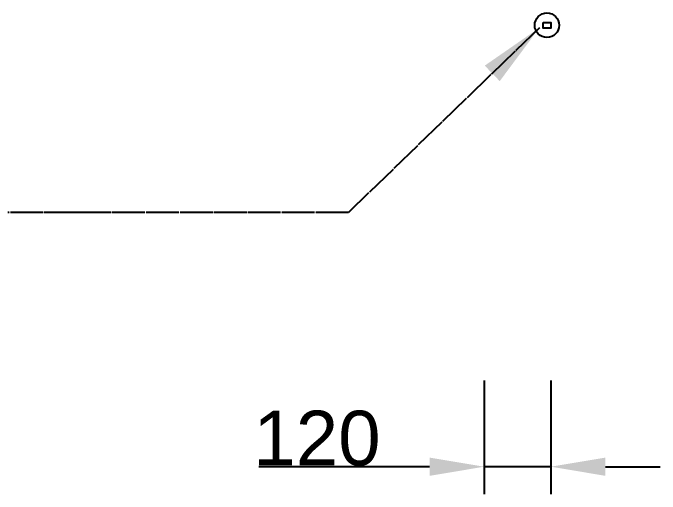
# Model space of a CAD drawing. Header units: millimetres. Extents: x -5505 to 394412, y -8522 to 584759.
# Drawn here: x 193258 to 194442, y 384456 to 385336 of the extents above; entities that cross this region are included whole.
import ezdxf

# ---------------------------------------------------------------- set-up
doc = ezdxf.new("R2010")
doc.units = ezdxf.units.MM
doc.linetypes.add('CEN', pattern=[62, 60, -1, 0, -1])
doc.layers.add('지시선', color=1, linetype='CEN', lineweight=20)
doc.styles.get("Standard").update_dxf_attribs({"font": 'arial.ttf'})
doc.dimstyles.new('ISO-25', dxfattribs={"dimtxt": 2.5, "dimasz": 2.5, "dimexe": 1.25, "dimexo": 0.625, "dimtad": 1, "dimtxsty": 'Standard', "dimcen": 2.5, "dimadec": 0, "dimazin": 0, "dimtfac": 1, "dimtmove": 0, "dimatfit": 3, "dimfxl": 0, "dimarcsym": 0})
doc.dimstyles.new('양쪽화살표지름', dxfattribs={"dimtxt": 3.5, "dimasz": 3.5, "dimexe": 2, "dimexo": 1.5, "dimgap": 0.8, "dimtad": 1, "dimdsep": 46, "dimtxsty": 'Standard', "dimcen": 0, "dimclrd": 1, "dimclre": 1, "dimclrt": 2, "dimazin": 2, "dimtfac": 1, "dimtmove": 0, "dimatfit": 1, "dimfxl": 0, "dimlwd": 25, "dimlwe": 25, "dimarcsym": 0})

# ---------------------------------------------------------------- blocks, each defined once
blk = doc.blocks.new('photo_sensor')
blk.add_lwpolyline([(-14, 5.2), (0, 5.2), (0, -5.2), (-14, -5.2)], close=True)
at = {"color": 1}
blk.add_circle((-7, 0), 22.4, dxfattribs=at)
blk = doc.blocks.new('*D81')
at = {"color": 161, "lineweight": -2, "transparency": 16777216}
for p, q in [((-121.8, -50), (-121.8, -257.5)), ((0, -50), (0, -257.5)), ((-221.8, -207.5), (-534.2, -207.5)), ((0, -207.5), (-121.8, -207.5)), ((100, -207.5), (200, -207.5))]:
    blk.add_line(p, q, dxfattribs=at)
at = {"color": 161, "transparency": 16777216}
for points in [[(-221.8, -190.9), (-221.8, -224.2), (-121.8, -207.5)], [(100, -190.9), (100, -224.2), (0, -207.5)]]:
    blk.add_solid(points, dxfattribs=at)
at = {"color": 6, "transparency": 16777216, "insert": (-428, -155.8), "char_height": 100, "attachment_point": 5}
blk.add_mtext('120', dxfattribs=at)
blk = doc.blocks.new('지시선_photosensor')
at = {"layer": '지시선', "annotation_type": 0, "has_hookline": 1, "hookline_direction": 1, "text_width": 852.7}
blk.add_leader([(-0.9, 5.3), (-350.3, -332.4), (-973.6, -332.4)], dimstyle='양쪽화살표지름', override={"dimasz": 120, "dimgap": 0.8, "dimtad": 0}, dxfattribs=at)
blk = doc.blocks.new('치수선_120_140')
dim = blk.add_linear_dim(base=(0, -207.5), p1=(-121.8, 0), p2=(0, 0), text='120', dimstyle='ISO-25', override={"dimtxt": 100, "dimasz": 100, "dimexe": 50, "dimexo": 50, "dimdec": 0, "dimclrd": 161, "dimclre": 161, "dimclrt": 6})
dim.commit()
dim.dimension.update_dxf_attribs({"geometry": '*D81', "text_midpoint": (-428, -207.5), "dimtype": 128})

msp = doc.modelspace()

# ---------------------------------------------------------------- block references
for name, p in [('photo_sensor', (194242.115, 385313.079)), ('지시선_photosensor', (194222.115, 385303.079)), ('치수선_120_140', (194242.115, 384713.079))]:
    msp.add_blockref(name, p)

doc.saveas('drawing.dxf')
